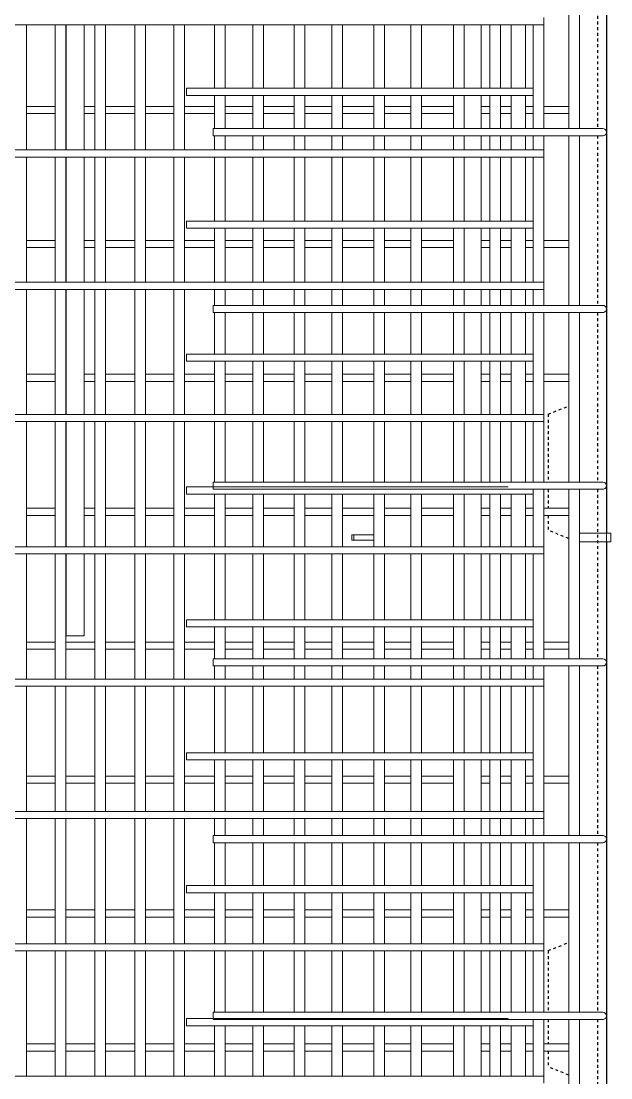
# Model space of a CAD drawing. Header units: millimetres. Extents: x -22025 to -1429, y -2879 to 29261.
# Drawn here: x -19590 to -18930, y 1601 to 2783 of the extents above; entities that cross this region are included whole.
import ezdxf

# ---------------------------------------------------------------- set-up
doc = ezdxf.new("R2010")
doc.units = ezdxf.units.MM
doc.linetypes.add('Dash', pattern=[6.36, 3.18, -3.18])
for name, color, linetype, lineweight in [('A-GENM', 13, 'Continuous', 18), ('A-WALL', 113, 'Continuous', 25), ('A-WALL-HDLN', 110, 'Dash', 25), ('S-RBAR', 171, 'Continuous', 18)]:
    doc.layers.add(name, color=color, linetype=linetype, lineweight=lineweight)

# ---------------------------------------------------------------- blocks, each defined once
blk = doc.blocks.new('RR spread anchor face based - RR-SA-1_4-160-2134593-Elevation Front Copy 1')
at = {"layer": 'A-GENM'}
for p, q in [((-19219.6, -447), (-19217.1, -447)), ((-19219.6, -453), (-19219.6, -447)), ((-19217.1, -447), (-19194.9, -447)), ((-19217.1, -453), (-19217.1, -447)), ((-19217.1, -453), (-19219.6, -453)), ((-19194.9, -453), (-19217.1, -453))]:
    blk.add_line(p, q, dxfattribs=at)
blk = doc.blocks.new('RR spread anchor face based - RR-SA-2_5-200-1726821-Elevation Front Copy 1')
at = {"layer": 'A-GENM'}
for p, q in [((-18964.6, 6760), (-18934.6, 6760)), ((-18934.6, 6750), (-18964.6, 6750)), ((-18934.6, 6760), (-18929.6, 6760)), ((-18934.6, 6750), (-18934.6, 6760)), ((-18929.6, 6750), (-18934.6, 6750)), ((-18929.6, 6750), (-18929.6, 6760))]:
    blk.add_line(p, q, dxfattribs=at)

msp = doc.modelspace()

# ---------------------------------------------------------------- linework, layer by layer
at = {"layer": 'A-WALL'}
for p, q in [((-18934.5695, 4095), (-18934.5695, 2210)), ((-18934.5695, 2200), (-18934.5695, -445))]:
    msp.add_line(p, q, dxfattribs=at)
at = {"layer": 'A-WALL-HDLN'}
for p, q in [((-18944.57208, 2852), (-18944.57208, 2662.33333)), ((-18944.57208, 2654.33333), (-18944.57208, 2464.66667)), ((-18944.57208, 2456.66667), (-18944.57208, 2267)), ((-18999.5695, 2342.99023), (-18976.5695, 2352.19023)), ((-18999.5695, 2342.99023), (-18999.5695, 2267)), ((-18999.5695, 2259), (-18999.5695, 2237.80277)), ((-18944.57208, 2259), (-18944.57208, 2069.33333)), ((-18999.5695, 2229.80277), (-18999.5695, 2212.99023)), ((-18976.5695, 2203.79023), (-18999.5695, 2212.99023)), ((-18944.57208, 2061.33333), (-18944.57208, 1871.66667)), ((-18944.57208, 1863.66667), (-18944.57208, 1674)), ((-18999.5695, 1742.99023), (-18976.5695, 1752.19023)), ((-18999.5695, 1742.99023), (-18999.5695, 1674)), ((-18999.5695, 1666), (-18999.5695, 1638.66897)), ((-18944.57208, 1666), (-18944.57208, 1476.33333)), ((-18999.5695, 1630.66897), (-18999.5695, 1612.99023)), ((-18976.5695, 1603.79023), (-18999.5695, 1612.99023))]:
    msp.add_line(p, q, dxfattribs=at)
at = {"layer": 'S-RBAR'}
for p, q in [((-18976.5695, 2662.33333), (-18976.5695, 2852)), ((-18964.5695, 2662.33333), (-18964.5695, 2852)), ((-19004.5695, 2778.54098), (-20178.38411, 2778.54098)), ((-19583.5695, 2638.55738), (-19583.5695, 2778.54098)), ((-19551.49257, 2638.55738), (-19551.49257, 2778.54098)), ((-19539.49257, 2638.55738), (-19539.49257, 2778.54098)), ((-19539.18405, 2778.54098), (-19539.18405, 2638.55738)), ((-19519.18405, 2778.54098), (-19519.18405, 2638.55738)), ((-19507.14093, 2638.55738), (-19507.14093, 2778.54098)), ((-19495.14093, 2638.55738), (-19495.14093, 2778.54098)), ((-19462.33873, 2638.55738), (-19462.33873, 2778.54098)), ((-19450.33873, 2638.55738), (-19450.33873, 2778.54098)), ((-19418.71235, 2638.55738), (-19418.71235, 2778.54098)), ((-19406.71235, 2638.55738), (-19406.71235, 2778.54098)), ((-19373.18488, 2707.53967), (-19373.18488, 2778.54098)), ((-19361.18488, 2707.53967), (-19361.18488, 2778.54098)), ((-19330.28378, 2707.53967), (-19330.28378, 2778.54098)), ((-19318.28378, 2707.53967), (-19318.28378, 2778.54098)), ((-19284.03104, 2707.53967), (-19284.03104, 2778.54098)), ((-19272.03104, 2707.53967), (-19272.03104, 2778.54098)), ((-19241.85521, 2707.53967), (-19241.85521, 2778.54098)), ((-19229.85521, 2707.53967), (-19229.85521, 2778.54098)), ((-19194.87719, 2707.53967), (-19194.87719, 2778.54098)), ((-19182.87719, 2707.53967), (-19182.87719, 2778.54098)), ((-19153.42664, 2707.53967), (-19153.42664, 2778.54098)), ((-19141.42664, 2707.53967), (-19141.42664, 2778.54098)), ((-19105.72334, 2707.53967), (-19105.72334, 2778.54098)), ((-19093.72334, 2707.53967), (-19093.72334, 2778.54098)), ((-19074.5695, 2707.53967), (-19074.5695, 2778.54098)), ((-19064.99807, 2707.53967), (-19064.99807, 2778.54098)), ((-19052.99807, 2707.53967), (-19052.99807, 2778.54098)), ((-19041.1607, 2707.53967), (-19041.1607, 2778.54098)), ((-19025.1607, 2707.53967), (-19025.1607, 2778.54098)), ((-19016.5695, 2662.33333), (-19016.5695, 2778.54098)), ((-19004.5695, 2786.54098), (-19004.5695, 2778.54098)), ((-19004.5695, 2662.33333), (-19004.5695, 2778.54098)), ((-19404.5695, 2707.53967), (-19044.5695, 2707.53967)), ((-19404.5695, 2699.53967), (-19404.5695, 2707.53967)), ((-19016.39903, 2707.53967), (-19044.5695, 2707.53967)), ((-19404.5695, 2699.53967), (-19044.5695, 2699.53967)), ((-19373.18488, 2662.33333), (-19373.18488, 2699.53967)), ((-19361.18488, 2662.33333), (-19361.18488, 2699.53967)), ((-19330.28378, 2662.33333), (-19330.28378, 2699.53967)), ((-19318.28378, 2662.33333), (-19318.28378, 2699.53967)), ((-19284.03104, 2662.33333), (-19284.03104, 2699.53967)), ((-19272.03104, 2662.33333), (-19272.03104, 2699.53967)), ((-19241.85521, 2662.33333), (-19241.85521, 2699.53967)), ((-19229.85521, 2662.33333), (-19229.85521, 2699.53967)), ((-19194.87719, 2662.33333), (-19194.87719, 2699.53967)), ((-19182.87719, 2662.33333), (-19182.87719, 2699.53967)), ((-19153.42664, 2662.33333), (-19153.42664, 2699.53967)), ((-19141.42664, 2662.33333), (-19141.42664, 2699.53967)), ((-19105.72334, 2662.33333), (-19105.72334, 2699.53967)), ((-19093.72334, 2662.33333), (-19093.72334, 2699.53967)), ((-19074.5695, 2662.33333), (-19074.5695, 2699.53967)), ((-19064.99807, 2662.33333), (-19064.99807, 2699.53967)), ((-19052.99807, 2662.33333), (-19052.99807, 2699.53967)), ((-19016.39903, 2699.53967), (-19044.5695, 2699.53967)), ((-19041.1607, 2662.33333), (-19041.1607, 2699.53967)), ((-19025.1607, 2662.33333), (-19025.1607, 2699.53967)), ((-19551.49257, 2687.15311), (-19583.5695, 2687.15311)), ((-19507.14093, 2687.15311), (-19519.18405, 2687.15311)), ((-19462.33873, 2687.15311), (-19495.14093, 2687.15311)), ((-19418.71235, 2687.15311), (-19450.33873, 2687.15311)), ((-19373.18488, 2687.15311), (-19406.71235, 2687.15311)), ((-19330.28378, 2687.15311), (-19361.18488, 2687.15311)), ((-19284.03104, 2687.15311), (-19318.28378, 2687.15311)), ((-19241.85521, 2687.15311), (-19272.03104, 2687.15311)), ((-19194.87719, 2687.15311), (-19229.85521, 2687.15311)), ((-19153.42664, 2687.15311), (-19182.87719, 2687.15311)), ((-19105.72334, 2687.15311), (-19141.42664, 2687.15311)), ((-19064.99807, 2687.15311), (-19074.5695, 2687.15311)), ((-19041.1607, 2687.15311), (-19052.99807, 2687.15311)), ((-19016.5695, 2687.15311), (-19025.1607, 2687.15311)), ((-18976.5695, 2687.15311), (-19004.5695, 2687.15311)), ((-19551.49257, 2679.15311), (-19583.5695, 2679.15311)), ((-19507.14093, 2679.15311), (-19519.18405, 2679.15311)), ((-19462.33873, 2679.15311), (-19495.14093, 2679.15311)), ((-19418.71235, 2679.15311), (-19450.33873, 2679.15311)), ((-19373.18488, 2679.15311), (-19406.71235, 2679.15311)), ((-19330.28378, 2679.15311), (-19361.18488, 2679.15311)), ((-19284.03104, 2679.15311), (-19318.28378, 2679.15311)), ((-19241.85521, 2679.15311), (-19272.03104, 2679.15311)), ((-19194.87719, 2679.15311), (-19229.85521, 2679.15311)), ((-19153.42664, 2679.15311), (-19182.87719, 2679.15311)), ((-19105.72334, 2679.15311), (-19141.42664, 2679.15311)), ((-19064.99807, 2679.15311), (-19074.5695, 2679.15311)), ((-19041.1607, 2679.15311), (-19052.99807, 2679.15311)), ((-19016.5695, 2679.15311), (-19025.1607, 2679.15311)), ((-18976.5695, 2679.15311), (-19004.5695, 2679.15311)), ((-19374.5695, 2662.33333), (-18958.5695, 2662.33333)), ((-19374.5695, 2654.33333), (-19374.5695, 2662.33333)), ((-18938.5695, 2662.33333), (-18958.5695, 2662.33333)), ((-19374.5695, 2654.33333), (-18958.5695, 2654.33333)), ((-19373.18488, 2638.55738), (-19373.18488, 2654.33333)), ((-19361.18488, 2638.55738), (-19361.18488, 2654.33333)), ((-19330.28378, 2638.55738), (-19330.28378, 2654.33333)), ((-19318.28378, 2638.55738), (-19318.28378, 2654.33333)), ((-19284.03104, 2638.55738), (-19284.03104, 2654.33333)), ((-19272.03104, 2638.55738), (-19272.03104, 2654.33333)), ((-19241.85521, 2638.55738), (-19241.85521, 2654.33333)), ((-19229.85521, 2638.55738), (-19229.85521, 2654.33333)), ((-19194.87719, 2638.55738), (-19194.87719, 2654.33333)), ((-19182.87719, 2638.55738), (-19182.87719, 2654.33333)), ((-19153.42664, 2638.55738), (-19153.42664, 2654.33333)), ((-19141.42664, 2638.55738), (-19141.42664, 2654.33333)), ((-19105.72334, 2638.55738), (-19105.72334, 2654.33333)), ((-19093.72334, 2638.55738), (-19093.72334, 2654.33333)), ((-19074.5695, 2638.55738), (-19074.5695, 2654.33333)), ((-19064.99807, 2638.55738), (-19064.99807, 2654.33333)), ((-19052.99807, 2638.55738), (-19052.99807, 2654.33333)), ((-19041.1607, 2638.55738), (-19041.1607, 2654.33333)), ((-19025.1607, 2638.55738), (-19025.1607, 2654.33333)), ((-19016.5695, 2638.55738), (-19016.5695, 2654.33333)), ((-19004.5695, 2638.55738), (-19004.5695, 2654.33333)), ((-18976.5695, 2464.66667), (-18976.5695, 2654.33333)), ((-18964.5695, 2464.66667), (-18964.5695, 2654.33333)), ((-18938.5695, 2654.33333), (-18958.5695, 2654.33333)), ((-19004.5695, 2638.55738), (-20178.38411, 2638.55738)), ((-19004.5695, 2638.55738), (-19004.5695, 2630.55738)), ((-19004.5695, 2630.55738), (-20178.38411, 2630.55738)), ((-19583.5695, 2490.57377), (-19583.5695, 2630.55738)), ((-19551.49257, 2490.57377), (-19551.49257, 2630.55738)), ((-19539.49257, 2490.57377), (-19539.49257, 2630.55738)), ((-19539.18405, 2630.55738), (-19539.18405, 2490.57377)), ((-19519.18405, 2630.55738), (-19519.18405, 2490.57377)), ((-19507.14093, 2490.57377), (-19507.14093, 2630.55738)), ((-19495.14093, 2490.57377), (-19495.14093, 2630.55738)), ((-19462.33873, 2490.57377), (-19462.33873, 2630.55738)), ((-19450.33873, 2490.57377), (-19450.33873, 2630.55738)), ((-19418.71235, 2490.57377), (-19418.71235, 2630.55738)), ((-19406.71235, 2490.57377), (-19406.71235, 2630.55738)), ((-19373.18488, 2558.89854), (-19373.18488, 2630.55738)), ((-19361.18488, 2558.89854), (-19361.18488, 2630.55738)), ((-19330.28378, 2558.89854), (-19330.28378, 2630.55738)), ((-19318.28378, 2558.89854), (-19318.28378, 2630.55738)), ((-19284.03104, 2558.89854), (-19284.03104, 2630.55738)), ((-19272.03104, 2558.89854), (-19272.03104, 2630.55738)), ((-19241.85521, 2558.89854), (-19241.85521, 2630.55738)), ((-19229.85521, 2558.89854), (-19229.85521, 2630.55738)), ((-19194.87719, 2558.89854), (-19194.87719, 2630.55738)), ((-19182.87719, 2558.89854), (-19182.87719, 2630.55738)), ((-19153.42664, 2558.89854), (-19153.42664, 2630.55738)), ((-19141.42664, 2558.89854), (-19141.42664, 2630.55738)), ((-19105.72334, 2558.89854), (-19105.72334, 2630.55738)), ((-19093.72334, 2558.89854), (-19093.72334, 2630.55738)), ((-19074.5695, 2558.89854), (-19074.5695, 2630.55738)), ((-19064.99807, 2558.89854), (-19064.99807, 2630.55738)), ((-19052.99807, 2558.89854), (-19052.99807, 2630.55738)), ((-19041.1607, 2558.89854), (-19041.1607, 2630.55738)), ((-19025.1607, 2558.89854), (-19025.1607, 2630.55738)), ((-19016.5695, 2490.57377), (-19016.5695, 2630.55738)), ((-19004.5695, 2490.57377), (-19004.5695, 2630.55738)), ((-19404.5695, 2558.89854), (-19044.5695, 2558.89854)), ((-19404.5695, 2550.89854), (-19404.5695, 2558.89854)), ((-19016.39903, 2558.89854), (-19044.5695, 2558.89854)), ((-19404.5695, 2550.89854), (-19044.5695, 2550.89854)), ((-19373.18488, 2490.57377), (-19373.18488, 2550.89854)), ((-19361.18488, 2490.57377), (-19361.18488, 2550.89854)), ((-19330.28378, 2490.57377), (-19330.28378, 2550.89854)), ((-19318.28378, 2490.57377), (-19318.28378, 2550.89854)), ((-19284.03104, 2490.57377), (-19284.03104, 2550.89854)), ((-19272.03104, 2490.57377), (-19272.03104, 2550.89854)), ((-19241.85521, 2490.57377), (-19241.85521, 2550.89854)), ((-19229.85521, 2490.57377), (-19229.85521, 2550.89854)), ((-19194.87719, 2490.57377), (-19194.87719, 2550.89854)), ((-19182.87719, 2490.57377), (-19182.87719, 2550.89854)), ((-19153.42664, 2490.57377), (-19153.42664, 2550.89854)), ((-19141.42664, 2490.57377), (-19141.42664, 2550.89854)), ((-19105.72334, 2490.57377), (-19105.72334, 2550.89854)), ((-19093.72334, 2490.57377), (-19093.72334, 2550.89854)), ((-19074.5695, 2490.57377), (-19074.5695, 2550.89854)), ((-19064.99807, 2490.57377), (-19064.99807, 2550.89854)), ((-19052.99807, 2490.57377), (-19052.99807, 2550.89854)), ((-19016.39903, 2550.89854), (-19044.5695, 2550.89854)), ((-19041.1607, 2490.57377), (-19041.1607, 2550.89854)), ((-19025.1607, 2490.57377), (-19025.1607, 2550.89854)), ((-19551.49257, 2537.36966), (-19583.5695, 2537.36966)), ((-19551.49257, 2529.36966), (-19583.5695, 2529.36966)), ((-19507.14093, 2537.36966), (-19519.18405, 2537.36966)), ((-19507.14093, 2529.36966), (-19519.18405, 2529.36966)), ((-19462.33873, 2537.36966), (-19495.14093, 2537.36966)), ((-19462.33873, 2529.36966), (-19495.14093, 2529.36966)), ((-19418.71235, 2537.36966), (-19450.33873, 2537.36966)), ((-19418.71235, 2529.36966), (-19450.33873, 2529.36966)), ((-19373.18488, 2537.36966), (-19406.71235, 2537.36966)), ((-19373.18488, 2529.36966), (-19406.71235, 2529.36966)), ((-19330.28378, 2537.36966), (-19361.18488, 2537.36966)), ((-19330.28378, 2529.36966), (-19361.18488, 2529.36966)), ((-19284.03104, 2537.36966), (-19318.28378, 2537.36966)), ((-19284.03104, 2529.36966), (-19318.28378, 2529.36966)), ((-19241.85521, 2537.36966), (-19272.03104, 2537.36966)), ((-19241.85521, 2529.36966), (-19272.03104, 2529.36966)), ((-19194.87719, 2537.36966), (-19229.85521, 2537.36966)), ((-19194.87719, 2529.36966), (-19229.85521, 2529.36966)), ((-19153.42664, 2537.36966), (-19182.87719, 2537.36966)), ((-19153.42664, 2529.36966), (-19182.87719, 2529.36966)), ((-19105.72334, 2537.36966), (-19141.42664, 2537.36966)), ((-19105.72334, 2529.36966), (-19141.42664, 2529.36966)), ((-19064.99807, 2537.36966), (-19074.5695, 2537.36966)), ((-19064.99807, 2529.36966), (-19074.5695, 2529.36966)), ((-19041.1607, 2537.36966), (-19052.99807, 2537.36966)), ((-19041.1607, 2529.36966), (-19052.99807, 2529.36966)), ((-19016.5695, 2537.36966), (-19025.1607, 2537.36966)), ((-19016.5695, 2529.36966), (-19025.1607, 2529.36966)), ((-18976.5695, 2537.36966), (-19004.5695, 2537.36966)), ((-18976.5695, 2529.36966), (-19004.5695, 2529.36966)), ((-19004.5695, 2490.57377), (-20178.38411, 2490.57377)), ((-19004.5695, 2482.57377), (-20178.38411, 2482.57377)), ((-19583.5695, 2342.59016), (-19583.5695, 2482.57377)), ((-19551.49257, 2342.59016), (-19551.49257, 2482.57377)), ((-19539.49257, 2342.59016), (-19539.49257, 2482.57377)), ((-19539.18405, 2482.57377), (-19539.18405, 2342.59016)), ((-19519.18405, 2482.57377), (-19519.18405, 2342.59016)), ((-19507.14093, 2342.59016), (-19507.14093, 2482.57377)), ((-19495.14093, 2342.59016), (-19495.14093, 2482.57377)), ((-19462.33873, 2342.59016), (-19462.33873, 2482.57377)), ((-19450.33873, 2342.59016), (-19450.33873, 2482.57377)), ((-19418.71235, 2342.59016), (-19418.71235, 2482.57377)), ((-19406.71235, 2342.59016), (-19406.71235, 2482.57377)), ((-19373.18488, 2464.66667), (-19373.18488, 2482.57377)), ((-19361.18488, 2464.66667), (-19361.18488, 2482.57377)), ((-19330.28378, 2464.66667), (-19330.28378, 2482.57377)), ((-19318.28378, 2464.66667), (-19318.28378, 2482.57377)), ((-19284.03104, 2464.66667), (-19284.03104, 2482.57377)), ((-19272.03104, 2464.66667), (-19272.03104, 2482.57377)), ((-19241.85521, 2464.66667), (-19241.85521, 2482.57377)), ((-19229.85521, 2464.66667), (-19229.85521, 2482.57377)), ((-19194.87719, 2464.66667), (-19194.87719, 2482.57377)), ((-19182.87719, 2464.66667), (-19182.87719, 2482.57377)), ((-19153.42664, 2464.66667), (-19153.42664, 2482.57377)), ((-19141.42664, 2464.66667), (-19141.42664, 2482.57377)), ((-19105.72334, 2464.66667), (-19105.72334, 2482.57377)), ((-19093.72334, 2464.66667), (-19093.72334, 2482.57377)), ((-19074.5695, 2464.66667), (-19074.5695, 2482.57377)), ((-19064.99807, 2464.66667), (-19064.99807, 2482.57377)), ((-19052.99807, 2464.66667), (-19052.99807, 2482.57377)), ((-19041.1607, 2464.66667), (-19041.1607, 2482.57377)), ((-19025.1607, 2464.66667), (-19025.1607, 2482.57377)), ((-19016.5695, 2464.66667), (-19016.5695, 2482.57377)), ((-19004.5695, 2490.57377), (-19004.5695, 2482.57377)), ((-19004.5695, 2464.66667), (-19004.5695, 2482.57377)), ((-19374.5695, 2464.66667), (-18958.5695, 2464.66667)), ((-19374.5695, 2456.66667), (-19374.5695, 2464.66667)), ((-18938.5695, 2464.66667), (-18958.5695, 2464.66667)), ((-19374.5695, 2456.66667), (-18958.5695, 2456.66667)), ((-19373.18488, 2410.25741), (-19373.18488, 2456.66667)), ((-19361.18488, 2410.25741), (-19361.18488, 2456.66667)), ((-19330.28378, 2410.25741), (-19330.28378, 2456.66667)), ((-19318.28378, 2410.25741), (-19318.28378, 2456.66667)), ((-19284.03104, 2410.25741), (-19284.03104, 2456.66667)), ((-19272.03104, 2410.25741), (-19272.03104, 2456.66667)), ((-19241.85521, 2410.25741), (-19241.85521, 2456.66667)), ((-19229.85521, 2410.25741), (-19229.85521, 2456.66667)), ((-19194.87719, 2410.25741), (-19194.87719, 2456.66667)), ((-19182.87719, 2410.25741), (-19182.87719, 2456.66667)), ((-19153.42664, 2410.25741), (-19153.42664, 2456.66667)), ((-19141.42664, 2410.25741), (-19141.42664, 2456.66667)), ((-19105.72334, 2410.25741), (-19105.72334, 2456.66667)), ((-19093.72334, 2410.25741), (-19093.72334, 2456.66667)), ((-19074.5695, 2410.25741), (-19074.5695, 2456.66667)), ((-19064.99807, 2410.25741), (-19064.99807, 2456.66667)), ((-19052.99807, 2410.25741), (-19052.99807, 2456.66667)), ((-19041.1607, 2410.25741), (-19041.1607, 2456.66667)), ((-19025.1607, 2410.25741), (-19025.1607, 2456.66667)), ((-19016.5695, 2342.59016), (-19016.5695, 2456.66667)), ((-19004.5695, 2342.59016), (-19004.5695, 2456.66667)), ((-18976.5695, 2267), (-18976.5695, 2456.66667)), ((-18964.5695, 2267), (-18964.5695, 2456.66667)), ((-18938.5695, 2456.66667), (-18958.5695, 2456.66667)), ((-19404.5695, 2410.25741), (-19044.5695, 2410.25741)), ((-19404.5695, 2402.25741), (-19404.5695, 2410.25741)), ((-19404.5695, 2402.25741), (-19044.5695, 2402.25741)), ((-19373.18488, 2342.59016), (-19373.18488, 2402.25741)), ((-19361.18488, 2342.59016), (-19361.18488, 2402.25741)), ((-19330.28378, 2342.59016), (-19330.28378, 2402.25741)), ((-19318.28378, 2342.59016), (-19318.28378, 2402.25741)), ((-19284.03104, 2342.59016), (-19284.03104, 2402.25741)), ((-19272.03104, 2342.59016), (-19272.03104, 2402.25741)), ((-19241.85521, 2342.59016), (-19241.85521, 2402.25741)), ((-19229.85521, 2342.59016), (-19229.85521, 2402.25741)), ((-19194.87719, 2342.59016), (-19194.87719, 2402.25741)), ((-19182.87719, 2342.59016), (-19182.87719, 2402.25741)), ((-19153.42664, 2342.59016), (-19153.42664, 2402.25741)), ((-19141.42664, 2342.59016), (-19141.42664, 2402.25741)), ((-19105.72334, 2342.59016), (-19105.72334, 2402.25741)), ((-19093.72334, 2342.59016), (-19093.72334, 2402.25741)), ((-19074.5695, 2342.59016), (-19074.5695, 2402.25741)), ((-19064.99807, 2342.59016), (-19064.99807, 2402.25741)), ((-19052.99807, 2342.59016), (-19052.99807, 2402.25741)), ((-19016.39903, 2410.25741), (-19044.5695, 2410.25741)), ((-19016.39903, 2402.25741), (-19044.5695, 2402.25741)), ((-19041.1607, 2342.59016), (-19041.1607, 2402.25741)), ((-19025.1607, 2342.59016), (-19025.1607, 2402.25741)), ((-19551.49257, 2387.58621), (-19583.5695, 2387.58621)), ((-19507.14093, 2387.58621), (-19519.18405, 2387.58621)), ((-19462.33873, 2387.58621), (-19495.14093, 2387.58621)), ((-19418.71235, 2387.58621), (-19450.33873, 2387.58621)), ((-19373.18488, 2387.58621), (-19406.71235, 2387.58621)), ((-19330.28378, 2387.58621), (-19361.18488, 2387.58621)), ((-19284.03104, 2387.58621), (-19318.28378, 2387.58621)), ((-19241.85521, 2387.58621), (-19272.03104, 2387.58621)), ((-19194.87719, 2387.58621), (-19229.85521, 2387.58621)), ((-19153.42664, 2387.58621), (-19182.87719, 2387.58621)), ((-19105.72334, 2387.58621), (-19141.42664, 2387.58621)), ((-19064.99807, 2387.58621), (-19074.5695, 2387.58621)), ((-19041.1607, 2387.58621), (-19052.99807, 2387.58621)), ((-19016.5695, 2387.58621), (-19025.1607, 2387.58621)), ((-18976.5695, 2387.58621), (-19004.5695, 2387.58621)), ((-19551.49257, 2379.58621), (-19583.5695, 2379.58621)), ((-19507.14093, 2379.58621), (-19519.18405, 2379.58621)), ((-19462.33873, 2379.58621), (-19495.14093, 2379.58621)), ((-19418.71235, 2379.58621), (-19450.33873, 2379.58621)), ((-19373.18488, 2379.58621), (-19406.71235, 2379.58621)), ((-19330.28378, 2379.58621), (-19361.18488, 2379.58621)), ((-19284.03104, 2379.58621), (-19318.28378, 2379.58621)), ((-19241.85521, 2379.58621), (-19272.03104, 2379.58621)), ((-19194.87719, 2379.58621), (-19229.85521, 2379.58621)), ((-19153.42664, 2379.58621), (-19182.87719, 2379.58621)), ((-19105.72334, 2379.58621), (-19141.42664, 2379.58621)), ((-19064.99807, 2379.58621), (-19074.5695, 2379.58621)), ((-19041.1607, 2379.58621), (-19052.99807, 2379.58621)), ((-19016.5695, 2379.58621), (-19025.1607, 2379.58621)), ((-18976.5695, 2379.58621), (-19004.5695, 2379.58621)), ((-19004.5695, 2342.59016), (-20178.38411, 2342.59016)), ((-19004.5695, 2342.59016), (-19004.5695, 2334.59016)), ((-19004.5695, 2334.59016), (-20178.38411, 2334.59016)), ((-19583.5695, 2194.60656), (-19583.5695, 2334.59016)), ((-19551.49257, 2194.60656), (-19551.49257, 2334.59016)), ((-19539.49257, 2194.60656), (-19539.49257, 2334.59016)), ((-19539.18405, 2334.59016), (-19539.18405, 2194.60656)), ((-19519.18405, 2334.59016), (-19519.18405, 2194.60656)), ((-19507.14093, 2194.60656), (-19507.14093, 2334.59016)), ((-19495.14093, 2194.60656), (-19495.14093, 2334.59016)), ((-19462.33873, 2194.60656), (-19462.33873, 2334.59016)), ((-19450.33873, 2194.60656), (-19450.33873, 2334.59016)), ((-19418.71235, 2194.60656), (-19418.71235, 2334.59016)), ((-19406.71235, 2194.60656), (-19406.71235, 2334.59016)), ((-19373.18488, 2267), (-19373.18488, 2334.59016)), ((-19361.18488, 2267), (-19361.18488, 2334.59016)), ((-19330.28378, 2267), (-19330.28378, 2334.59016)), ((-19318.28378, 2267), (-19318.28378, 2334.59016)), ((-19284.03104, 2267), (-19284.03104, 2334.59016)), ((-19272.03104, 2267), (-19272.03104, 2334.59016)), ((-19241.85521, 2267), (-19241.85521, 2334.59016)), ((-19229.85521, 2267), (-19229.85521, 2334.59016)), ((-19194.87719, 2267), (-19194.87719, 2334.59016)), ((-19182.87719, 2267), (-19182.87719, 2334.59016)), ((-19153.42664, 2267), (-19153.42664, 2334.59016)), ((-19141.42664, 2267), (-19141.42664, 2334.59016)), ((-19105.72334, 2267), (-19105.72334, 2334.59016)), ((-19093.72334, 2267), (-19093.72334, 2334.59016)), ((-19074.5695, 2267), (-19074.5695, 2334.59016)), ((-19064.99807, 2267), (-19064.99807, 2334.59016)), ((-19052.99807, 2267), (-19052.99807, 2334.59016)), ((-19041.1607, 2267), (-19041.1607, 2334.59016)), ((-19025.1607, 2267), (-19025.1607, 2334.59016)), ((-19016.5695, 2267), (-19016.5695, 2334.59016)), ((-19004.5695, 2267), (-19004.5695, 2334.59016)), ((-19404.5695, 2261.61629), (-19044.5695, 2261.61629)), ((-19404.5695, 2253.61629), (-19404.5695, 2261.61629)), ((-19374.5695, 2267), (-18958.5695, 2267)), ((-19374.5695, 2259), (-19374.5695, 2267)), ((-19374.5695, 2259), (-18958.5695, 2259)), ((-19016.5695, 2194.60656), (-19016.5695, 2259)), ((-19004.5695, 2194.60656), (-19004.5695, 2259)), ((-18976.5695, 2069.33333), (-18976.5695, 2259)), ((-18964.5695, 2069.33333), (-18964.5695, 2259)), ((-18938.5695, 2267), (-18958.5695, 2267)), ((-18938.5695, 2259), (-18958.5695, 2259)), ((-19404.5695, 2253.61629), (-19044.5695, 2253.61629)), ((-19373.18488, 2194.60656), (-19373.18488, 2253.61629)), ((-19361.18488, 2194.60656), (-19361.18488, 2253.61629)), ((-19330.28378, 2194.60656), (-19330.28378, 2253.61629)), ((-19318.28378, 2194.60656), (-19318.28378, 2253.61629)), ((-19284.03104, 2194.60656), (-19284.03104, 2253.61629)), ((-19272.03104, 2194.60656), (-19272.03104, 2253.61629)), ((-19241.85521, 2194.60656), (-19241.85521, 2253.61629)), ((-19229.85521, 2194.60656), (-19229.85521, 2253.61629)), ((-19194.87719, 2194.60656), (-19194.87719, 2253.61629)), ((-19182.87719, 2194.60656), (-19182.87719, 2253.61629)), ((-19153.42664, 2194.60656), (-19153.42664, 2253.61629)), ((-19141.42664, 2194.60656), (-19141.42664, 2253.61629)), ((-19105.72334, 2194.60656), (-19105.72334, 2253.61629)), ((-19093.72334, 2194.60656), (-19093.72334, 2253.61629)), ((-19074.5695, 2194.60656), (-19074.5695, 2253.61629)), ((-19064.99807, 2194.60656), (-19064.99807, 2253.61629)), ((-19052.99807, 2194.60656), (-19052.99807, 2253.61629)), ((-19016.39903, 2253.61629), (-19044.5695, 2253.61629)), ((-19041.1607, 2194.60656), (-19041.1607, 2253.61629)), ((-19025.1607, 2194.60656), (-19025.1607, 2253.61629)), ((-19551.49257, 2237.80277), (-19583.5695, 2237.80277)), ((-19507.14093, 2237.80277), (-19519.18405, 2237.80277)), ((-19462.33873, 2237.80277), (-19495.14093, 2237.80277)), ((-19418.71235, 2237.80277), (-19450.33873, 2237.80277)), ((-19373.18488, 2237.80277), (-19406.71235, 2237.80277)), ((-19330.28378, 2237.80277), (-19361.18488, 2237.80277)), ((-19284.03104, 2237.80277), (-19318.28378, 2237.80277)), ((-19241.85521, 2237.80277), (-19272.03104, 2237.80277)), ((-19194.87719, 2237.80277), (-19229.85521, 2237.80277)), ((-19153.42664, 2237.80277), (-19182.87719, 2237.80277)), ((-19105.72334, 2237.80277), (-19141.42664, 2237.80277)), ((-19064.99807, 2237.80277), (-19074.5695, 2237.80277)), ((-19041.1607, 2237.80277), (-19052.99807, 2237.80277)), ((-19016.5695, 2237.80277), (-19025.1607, 2237.80277)), ((-18976.5695, 2237.80277), (-19004.5695, 2237.80277)), ((-19551.49257, 2229.80277), (-19583.5695, 2229.80277)), ((-19507.14093, 2229.80277), (-19519.18405, 2229.80277)), ((-19462.33873, 2229.80277), (-19495.14093, 2229.80277)), ((-19418.71235, 2229.80277), (-19450.33873, 2229.80277)), ((-19373.18488, 2229.80277), (-19406.71235, 2229.80277)), ((-19330.28378, 2229.80277), (-19361.18488, 2229.80277)), ((-19284.03104, 2229.80277), (-19318.28378, 2229.80277)), ((-19241.85521, 2229.80277), (-19272.03104, 2229.80277)), ((-19194.87719, 2229.80277), (-19229.85521, 2229.80277)), ((-19153.42664, 2229.80277), (-19182.87719, 2229.80277)), ((-19105.72334, 2229.80277), (-19141.42664, 2229.80277)), ((-19064.99807, 2229.80277), (-19074.5695, 2229.80277)), ((-19041.1607, 2229.80277), (-19052.99807, 2229.80277)), ((-19016.5695, 2229.80277), (-19025.1607, 2229.80277)), ((-18976.5695, 2229.80277), (-19004.5695, 2229.80277)), ((-19004.5695, 2194.60656), (-20178.38411, 2194.60656)), ((-19004.5695, 2186.60656), (-20178.38411, 2186.60656)), ((-19583.5695, 2046.62295), (-19583.5695, 2186.60656)), ((-19551.49257, 2046.62295), (-19551.49257, 2186.60656)), ((-19539.49257, 2046.62295), (-19539.49257, 2186.60656)), ((-19539.18405, 2186.60656), (-19539.18405, 2095)), ((-19519.18405, 2186.60656), (-19519.18405, 2095)), ((-19507.14093, 2046.62295), (-19507.14093, 2186.60656)), ((-19495.14093, 2046.62295), (-19495.14093, 2186.60656)), ((-19462.33873, 2046.62295), (-19462.33873, 2186.60656)), ((-19450.33873, 2046.62295), (-19450.33873, 2186.60656)), ((-19418.71235, 2046.62295), (-19418.71235, 2186.60656)), ((-19406.71235, 2046.62295), (-19406.71235, 2186.60656)), ((-19373.18488, 2112.97516), (-19373.18488, 2186.60656)), ((-19361.18488, 2112.97516), (-19361.18488, 2186.60656)), ((-19330.28378, 2112.97516), (-19330.28378, 2186.60656)), ((-19318.28378, 2112.97516), (-19318.28378, 2186.60656)), ((-19284.03104, 2112.97516), (-19284.03104, 2186.60656)), ((-19272.03104, 2112.97516), (-19272.03104, 2186.60656)), ((-19241.85521, 2112.97516), (-19241.85521, 2186.60656)), ((-19229.85521, 2112.97516), (-19229.85521, 2186.60656)), ((-19194.87719, 2112.97516), (-19194.87719, 2186.60656)), ((-19182.87719, 2112.97516), (-19182.87719, 2186.60656)), ((-19153.42664, 2112.97516), (-19153.42664, 2186.60656)), ((-19141.42664, 2112.97516), (-19141.42664, 2186.60656)), ((-19105.72334, 2112.97516), (-19105.72334, 2186.60656)), ((-19093.72334, 2112.97516), (-19093.72334, 2186.60656)), ((-19074.5695, 2112.97516), (-19074.5695, 2186.60656)), ((-19064.99807, 2112.97516), (-19064.99807, 2186.60656)), ((-19052.99807, 2112.97516), (-19052.99807, 2186.60656)), ((-19041.1607, 2112.97516), (-19041.1607, 2186.60656)), ((-19025.1607, 2112.97516), (-19025.1607, 2186.60656)), ((-19016.5695, 2069.33333), (-19016.5695, 2186.60656)), ((-19004.5695, 2194.60656), (-19004.5695, 2186.60656)), ((-19004.5695, 2069.33333), (-19004.5695, 2186.60656)), ((-19404.5695, 2112.97516), (-19044.5695, 2112.97516)), ((-19404.5695, 2104.97516), (-19404.5695, 2112.97516)), ((-19404.5695, 2104.97516), (-19044.5695, 2104.97516)), ((-19373.18488, 2069.33333), (-19373.18488, 2104.97516)), ((-19361.18488, 2069.33333), (-19361.18488, 2104.97516)), ((-19330.28378, 2069.33333), (-19330.28378, 2104.97516)), ((-19318.28378, 2069.33333), (-19318.28378, 2104.97516)), ((-19284.03104, 2069.33333), (-19284.03104, 2104.97516)), ((-19272.03104, 2069.33333), (-19272.03104, 2104.97516)), ((-19241.85521, 2069.33333), (-19241.85521, 2104.97516)), ((-19229.85521, 2069.33333), (-19229.85521, 2104.97516)), ((-19194.87719, 2069.33333), (-19194.87719, 2104.97516)), ((-19182.87719, 2069.33333), (-19182.87719, 2104.97516)), ((-19153.42664, 2069.33333), (-19153.42664, 2104.97516)), ((-19141.42664, 2069.33333), (-19141.42664, 2104.97516)), ((-19105.72334, 2069.33333), (-19105.72334, 2104.97516)), ((-19093.72334, 2069.33333), (-19093.72334, 2104.97516)), ((-19074.5695, 2069.33333), (-19074.5695, 2104.97516)), ((-19064.99807, 2069.33333), (-19064.99807, 2104.97516)), ((-19052.99807, 2069.33333), (-19052.99807, 2104.97516)), ((-19016.39903, 2112.97516), (-19044.5695, 2112.97516)), ((-19016.39903, 2104.97516), (-19044.5695, 2104.97516)), ((-19041.1607, 2069.33333), (-19041.1607, 2104.97516)), ((-19025.1607, 2069.33333), (-19025.1607, 2104.97516)), ((-19539.18405, 2095), (-19519.18405, 2095)), ((-19551.49257, 2088.01932), (-19583.5695, 2088.01932)), ((-19507.14093, 2088.01932), (-19539.49257, 2088.01932)), ((-19462.33873, 2088.01932), (-19495.14093, 2088.01932)), ((-19418.71235, 2088.01932), (-19450.33873, 2088.01932)), ((-19373.18488, 2088.01932), (-19406.71235, 2088.01932)), ((-19330.28378, 2088.01932), (-19361.18488, 2088.01932)), ((-19284.03104, 2088.01932), (-19318.28378, 2088.01932)), ((-19241.85521, 2088.01932), (-19272.03104, 2088.01932)), ((-19194.87719, 2088.01932), (-19229.85521, 2088.01932)), ((-19153.42664, 2088.01932), (-19182.87719, 2088.01932)), ((-19105.72334, 2088.01932), (-19141.42664, 2088.01932)), ((-19064.99807, 2088.01932), (-19074.5695, 2088.01932)), ((-19041.1607, 2088.01932), (-19052.99807, 2088.01932)), ((-19016.5695, 2088.01932), (-19025.1607, 2088.01932)), ((-18976.5695, 2088.01932), (-19004.5695, 2088.01932)), ((-19551.49257, 2080.01932), (-19583.5695, 2080.01932)), ((-19507.14093, 2080.01932), (-19539.49257, 2080.01932)), ((-19462.33873, 2080.01932), (-19495.14093, 2080.01932)), ((-19418.71235, 2080.01932), (-19450.33873, 2080.01932)), ((-19373.18488, 2080.01932), (-19406.71235, 2080.01932)), ((-19374.5695, 2069.33333), (-18958.5695, 2069.33333)), ((-19374.5695, 2061.33333), (-19374.5695, 2069.33333)), ((-19330.28378, 2080.01932), (-19361.18488, 2080.01932)), ((-19284.03104, 2080.01932), (-19318.28378, 2080.01932)), ((-19241.85521, 2080.01932), (-19272.03104, 2080.01932)), ((-19194.87719, 2080.01932), (-19229.85521, 2080.01932)), ((-19153.42664, 2080.01932), (-19182.87719, 2080.01932)), ((-19105.72334, 2080.01932), (-19141.42664, 2080.01932)), ((-19064.99807, 2080.01932), (-19074.5695, 2080.01932)), ((-19041.1607, 2080.01932), (-19052.99807, 2080.01932)), ((-19016.5695, 2080.01932), (-19025.1607, 2080.01932)), ((-18976.5695, 2080.01932), (-19004.5695, 2080.01932)), ((-18938.5695, 2069.33333), (-18958.5695, 2069.33333)), ((-19374.5695, 2061.33333), (-18958.5695, 2061.33333)), ((-19373.18488, 2046.62295), (-19373.18488, 2061.33333)), ((-19361.18488, 2046.62295), (-19361.18488, 2061.33333)), ((-19330.28378, 2046.62295), (-19330.28378, 2061.33333)), ((-19318.28378, 2046.62295), (-19318.28378, 2061.33333)), ((-19284.03104, 2046.62295), (-19284.03104, 2061.33333)), ((-19272.03104, 2046.62295), (-19272.03104, 2061.33333)), ((-19241.85521, 2046.62295), (-19241.85521, 2061.33333)), ((-19229.85521, 2046.62295), (-19229.85521, 2061.33333)), ((-19194.87719, 2046.62295), (-19194.87719, 2061.33333)), ((-19182.87719, 2046.62295), (-19182.87719, 2061.33333)), ((-19153.42664, 2046.62295), (-19153.42664, 2061.33333)), ((-19141.42664, 2046.62295), (-19141.42664, 2061.33333)), ((-19105.72334, 2046.62295), (-19105.72334, 2061.33333)), ((-19093.72334, 2046.62295), (-19093.72334, 2061.33333)), ((-19074.5695, 2046.62295), (-19074.5695, 2061.33333)), ((-19064.99807, 2046.62295), (-19064.99807, 2061.33333)), ((-19052.99807, 2046.62295), (-19052.99807, 2061.33333)), ((-19041.1607, 2046.62295), (-19041.1607, 2061.33333)), ((-19025.1607, 2046.62295), (-19025.1607, 2061.33333)), ((-19016.5695, 2046.62295), (-19016.5695, 2061.33333)), ((-19004.5695, 2046.62295), (-19004.5695, 2061.33333)), ((-18976.5695, 1871.66667), (-18976.5695, 2061.33333)), ((-18964.5695, 1871.66667), (-18964.5695, 2061.33333)), ((-18938.5695, 2061.33333), (-18958.5695, 2061.33333)), ((-19004.5695, 2046.62295), (-20178.38411, 2046.62295)), ((-19004.5695, 2046.62295), (-19004.5695, 2038.62295)), ((-19004.5695, 2038.62295), (-20178.38411, 2038.62295)), ((-19583.5695, 1898.63934), (-19583.5695, 2038.62295)), ((-19551.49257, 1898.63934), (-19551.49257, 2038.62295)), ((-19539.49257, 1898.63934), (-19539.49257, 2038.62295)), ((-19507.14093, 1898.63934), (-19507.14093, 2038.62295)), ((-19495.14093, 1898.63934), (-19495.14093, 2038.62295)), ((-19462.33873, 1898.63934), (-19462.33873, 2038.62295)), ((-19450.33873, 1898.63934), (-19450.33873, 2038.62295)), ((-19418.71235, 1898.63934), (-19418.71235, 2038.62295)), ((-19406.71235, 1898.63934), (-19406.71235, 2038.62295)), ((-19373.18488, 1964.33403), (-19373.18488, 2038.62295)), ((-19361.18488, 1964.33403), (-19361.18488, 2038.62295)), ((-19330.28378, 1964.33403), (-19330.28378, 2038.62295)), ((-19318.28378, 1964.33403), (-19318.28378, 2038.62295)), ((-19284.03104, 1964.33403), (-19284.03104, 2038.62295)), ((-19272.03104, 1964.33403), (-19272.03104, 2038.62295)), ((-19241.85521, 1964.33403), (-19241.85521, 2038.62295)), ((-19229.85521, 1964.33403), (-19229.85521, 2038.62295)), ((-19194.87719, 1964.33403), (-19194.87719, 2038.62295)), ((-19182.87719, 1964.33403), (-19182.87719, 2038.62295)), ((-19153.42664, 1964.33403), (-19153.42664, 2038.62295)), ((-19141.42664, 1964.33403), (-19141.42664, 2038.62295)), ((-19105.72334, 1964.33403), (-19105.72334, 2038.62295)), ((-19093.72334, 1964.33403), (-19093.72334, 2038.62295)), ((-19074.5695, 1964.33403), (-19074.5695, 2038.62295)), ((-19064.99807, 1964.33403), (-19064.99807, 2038.62295)), ((-19052.99807, 1964.33403), (-19052.99807, 2038.62295)), ((-19041.1607, 1964.33403), (-19041.1607, 2038.62295)), ((-19025.1607, 1964.33403), (-19025.1607, 2038.62295)), ((-19016.5695, 1898.63934), (-19016.5695, 2038.62295)), ((-19004.5695, 1898.63934), (-19004.5695, 2038.62295)), ((-19404.5695, 1964.33403), (-19044.5695, 1964.33403)), ((-19404.5695, 1956.33403), (-19404.5695, 1964.33403)), ((-19016.39903, 1964.33403), (-19044.5695, 1964.33403)), ((-19404.5695, 1956.33403), (-19044.5695, 1956.33403)), ((-19373.18488, 1898.63934), (-19373.18488, 1956.33403)), ((-19361.18488, 1898.63934), (-19361.18488, 1956.33403)), ((-19330.28378, 1898.63934), (-19330.28378, 1956.33403)), ((-19318.28378, 1898.63934), (-19318.28378, 1956.33403)), ((-19284.03104, 1898.63934), (-19284.03104, 1956.33403)), ((-19272.03104, 1898.63934), (-19272.03104, 1956.33403)), ((-19241.85521, 1898.63934), (-19241.85521, 1956.33403)), ((-19229.85521, 1898.63934), (-19229.85521, 1956.33403)), ((-19194.87719, 1898.63934), (-19194.87719, 1956.33403)), ((-19182.87719, 1898.63934), (-19182.87719, 1956.33403)), ((-19153.42664, 1898.63934), (-19153.42664, 1956.33403)), ((-19141.42664, 1898.63934), (-19141.42664, 1956.33403)), ((-19105.72334, 1898.63934), (-19105.72334, 1956.33403)), ((-19093.72334, 1898.63934), (-19093.72334, 1956.33403)), ((-19074.5695, 1898.63934), (-19074.5695, 1956.33403)), ((-19064.99807, 1898.63934), (-19064.99807, 1956.33403)), ((-19052.99807, 1898.63934), (-19052.99807, 1956.33403)), ((-19016.39903, 1956.33403), (-19044.5695, 1956.33403)), ((-19041.1607, 1898.63934), (-19041.1607, 1956.33403)), ((-19025.1607, 1898.63934), (-19025.1607, 1956.33403)), ((-19551.49257, 1938.23587), (-19583.5695, 1938.23587)), ((-19551.49257, 1930.23587), (-19583.5695, 1930.23587)), ((-19507.14093, 1938.23587), (-19539.49257, 1938.23587)), ((-19507.14093, 1930.23587), (-19539.49257, 1930.23587)), ((-19462.33873, 1938.23587), (-19495.14093, 1938.23587)), ((-19462.33873, 1930.23587), (-19495.14093, 1930.23587)), ((-19418.71235, 1938.23587), (-19450.33873, 1938.23587)), ((-19418.71235, 1930.23587), (-19450.33873, 1930.23587)), ((-19373.18488, 1938.23587), (-19406.71235, 1938.23587)), ((-19373.18488, 1930.23587), (-19406.71235, 1930.23587)), ((-19330.28378, 1938.23587), (-19361.18488, 1938.23587)), ((-19330.28378, 1930.23587), (-19361.18488, 1930.23587)), ((-19284.03104, 1938.23587), (-19318.28378, 1938.23587)), ((-19284.03104, 1930.23587), (-19318.28378, 1930.23587)), ((-19241.85521, 1938.23587), (-19272.03104, 1938.23587)), ((-19241.85521, 1930.23587), (-19272.03104, 1930.23587)), ((-19194.87719, 1938.23587), (-19229.85521, 1938.23587)), ((-19194.87719, 1930.23587), (-19229.85521, 1930.23587)), ((-19153.42664, 1938.23587), (-19182.87719, 1938.23587)), ((-19153.42664, 1930.23587), (-19182.87719, 1930.23587)), ((-19105.72334, 1938.23587), (-19141.42664, 1938.23587)), ((-19105.72334, 1930.23587), (-19141.42664, 1930.23587)), ((-19064.99807, 1938.23587), (-19074.5695, 1938.23587)), ((-19064.99807, 1930.23587), (-19074.5695, 1930.23587)), ((-19041.1607, 1938.23587), (-19052.99807, 1938.23587)), ((-19041.1607, 1930.23587), (-19052.99807, 1930.23587)), ((-19016.5695, 1938.23587), (-19025.1607, 1938.23587)), ((-19016.5695, 1930.23587), (-19025.1607, 1930.23587)), ((-18976.5695, 1938.23587), (-19004.5695, 1938.23587)), ((-18976.5695, 1930.23587), (-19004.5695, 1930.23587)), ((-19004.5695, 1898.63934), (-20178.38411, 1898.63934)), ((-19004.5695, 1898.63934), (-19004.5695, 1890.63934)), ((-19004.5695, 1890.63934), (-20178.38411, 1890.63934)), ((-19583.5695, 1750.65574), (-19583.5695, 1890.63934)), ((-19551.49257, 1750.65574), (-19551.49257, 1890.63934)), ((-19539.49257, 1750.65574), (-19539.49257, 1890.63934)), ((-19507.14093, 1750.65574), (-19507.14093, 1890.63934)), ((-19495.14093, 1750.65574), (-19495.14093, 1890.63934)), ((-19462.33873, 1750.65574), (-19462.33873, 1890.63934)), ((-19450.33873, 1750.65574), (-19450.33873, 1890.63934)), ((-19418.71235, 1750.65574), (-19418.71235, 1890.63934)), ((-19406.71235, 1750.65574), (-19406.71235, 1890.63934)), ((-19373.18488, 1871.66667), (-19373.18488, 1890.63934)), ((-19361.18488, 1871.66667), (-19361.18488, 1890.63934)), ((-19330.28378, 1871.66667), (-19330.28378, 1890.63934)), ((-19318.28378, 1871.66667), (-19318.28378, 1890.63934)), ((-19284.03104, 1871.66667), (-19284.03104, 1890.63934)), ((-19272.03104, 1871.66667), (-19272.03104, 1890.63934)), ((-19241.85521, 1871.66667), (-19241.85521, 1890.63934)), ((-19229.85521, 1871.66667), (-19229.85521, 1890.63934)), ((-19194.87719, 1871.66667), (-19194.87719, 1890.63934)), ((-19182.87719, 1871.66667), (-19182.87719, 1890.63934)), ((-19153.42664, 1871.66667), (-19153.42664, 1890.63934)), ((-19141.42664, 1871.66667), (-19141.42664, 1890.63934)), ((-19105.72334, 1871.66667), (-19105.72334, 1890.63934)), ((-19093.72334, 1871.66667), (-19093.72334, 1890.63934)), ((-19074.5695, 1871.66667), (-19074.5695, 1890.63934)), ((-19064.99807, 1871.66667), (-19064.99807, 1890.63934)), ((-19052.99807, 1871.66667), (-19052.99807, 1890.63934)), ((-19041.1607, 1871.66667), (-19041.1607, 1890.63934)), ((-19025.1607, 1871.66667), (-19025.1607, 1890.63934)), ((-19016.5695, 1871.66667), (-19016.5695, 1890.63934)), ((-19004.5695, 1871.66667), (-19004.5695, 1890.63934)), ((-19374.5695, 1871.66667), (-18958.5695, 1871.66667)), ((-19374.5695, 1863.66667), (-19374.5695, 1871.66667)), ((-18938.5695, 1871.66667), (-18958.5695, 1871.66667)), ((-19374.5695, 1863.66667), (-18958.5695, 1863.66667)), ((-19373.18488, 1815.69291), (-19373.18488, 1863.66667)), ((-19361.18488, 1815.69291), (-19361.18488, 1863.66667)), ((-19330.28378, 1815.69291), (-19330.28378, 1863.66667)), ((-19318.28378, 1815.69291), (-19318.28378, 1863.66667)), ((-19284.03104, 1815.69291), (-19284.03104, 1863.66667)), ((-19272.03104, 1815.69291), (-19272.03104, 1863.66667)), ((-19241.85521, 1815.69291), (-19241.85521, 1863.66667)), ((-19229.85521, 1815.69291), (-19229.85521, 1863.66667)), ((-19194.87719, 1815.69291), (-19194.87719, 1863.66667)), ((-19182.87719, 1815.69291), (-19182.87719, 1863.66667)), ((-19153.42664, 1815.69291), (-19153.42664, 1863.66667)), ((-19141.42664, 1815.69291), (-19141.42664, 1863.66667)), ((-19105.72334, 1815.69291), (-19105.72334, 1863.66667)), ((-19093.72334, 1815.69291), (-19093.72334, 1863.66667)), ((-19074.5695, 1815.69291), (-19074.5695, 1863.66667)), ((-19064.99807, 1815.69291), (-19064.99807, 1863.66667)), ((-19052.99807, 1815.69291), (-19052.99807, 1863.66667)), ((-19041.1607, 1815.69291), (-19041.1607, 1863.66667)), ((-19025.1607, 1815.69291), (-19025.1607, 1863.66667)), ((-19016.5695, 1750.65574), (-19016.5695, 1863.66667)), ((-19004.5695, 1750.65574), (-19004.5695, 1863.66667)), ((-18976.5695, 1674), (-18976.5695, 1863.66667)), ((-18964.5695, 1674), (-18964.5695, 1863.66667)), ((-18938.5695, 1863.66667), (-18958.5695, 1863.66667)), ((-19404.5695, 1815.69291), (-19044.5695, 1815.69291)), ((-19404.5695, 1807.69291), (-19404.5695, 1815.69291)), ((-19016.39903, 1815.69291), (-19044.5695, 1815.69291)), ((-19404.5695, 1807.69291), (-19044.5695, 1807.69291)), ((-19373.18488, 1750.65574), (-19373.18488, 1807.69291)), ((-19361.18488, 1750.65574), (-19361.18488, 1807.69291)), ((-19330.28378, 1750.65574), (-19330.28378, 1807.69291)), ((-19318.28378, 1750.65574), (-19318.28378, 1807.69291)), ((-19284.03104, 1750.65574), (-19284.03104, 1807.69291)), ((-19272.03104, 1750.65574), (-19272.03104, 1807.69291)), ((-19241.85521, 1750.65574), (-19241.85521, 1807.69291)), ((-19229.85521, 1750.65574), (-19229.85521, 1807.69291)), ((-19194.87719, 1750.65574), (-19194.87719, 1807.69291)), ((-19182.87719, 1750.65574), (-19182.87719, 1807.69291)), ((-19153.42664, 1750.65574), (-19153.42664, 1807.69291)), ((-19141.42664, 1750.65574), (-19141.42664, 1807.69291)), ((-19105.72334, 1750.65574), (-19105.72334, 1807.69291)), ((-19093.72334, 1750.65574), (-19093.72334, 1807.69291)), ((-19074.5695, 1750.65574), (-19074.5695, 1807.69291)), ((-19064.99807, 1750.65574), (-19064.99807, 1807.69291)), ((-19052.99807, 1750.65574), (-19052.99807, 1807.69291)), ((-19016.39903, 1807.69291), (-19044.5695, 1807.69291)), ((-19041.1607, 1750.65574), (-19041.1607, 1807.69291)), ((-19025.1607, 1750.65574), (-19025.1607, 1807.69291)), ((-19551.49257, 1788.45242), (-19583.5695, 1788.45242)), ((-19507.14093, 1788.45242), (-19539.49257, 1788.45242)), ((-19462.33873, 1788.45242), (-19495.14093, 1788.45242)), ((-19418.71235, 1788.45242), (-19450.33873, 1788.45242)), ((-19373.18488, 1788.45242), (-19406.71235, 1788.45242)), ((-19330.28378, 1788.45242), (-19361.18488, 1788.45242)), ((-19284.03104, 1788.45242), (-19318.28378, 1788.45242)), ((-19241.85521, 1788.45242), (-19272.03104, 1788.45242)), ((-19194.87719, 1788.45242), (-19229.85521, 1788.45242)), ((-19153.42664, 1788.45242), (-19182.87719, 1788.45242)), ((-19105.72334, 1788.45242), (-19141.42664, 1788.45242)), ((-19064.99807, 1788.45242), (-19074.5695, 1788.45242)), ((-19041.1607, 1788.45242), (-19052.99807, 1788.45242)), ((-19016.5695, 1788.45242), (-19025.1607, 1788.45242)), ((-18976.5695, 1788.45242), (-19004.5695, 1788.45242)), ((-19551.49257, 1780.45242), (-19583.5695, 1780.45242)), ((-19507.14093, 1780.45242), (-19539.49257, 1780.45242)), ((-19462.33873, 1780.45242), (-19495.14093, 1780.45242)), ((-19418.71235, 1780.45242), (-19450.33873, 1780.45242)), ((-19373.18488, 1780.45242), (-19406.71235, 1780.45242)), ((-19330.28378, 1780.45242), (-19361.18488, 1780.45242)), ((-19284.03104, 1780.45242), (-19318.28378, 1780.45242)), ((-19241.85521, 1780.45242), (-19272.03104, 1780.45242)), ((-19194.87719, 1780.45242), (-19229.85521, 1780.45242)), ((-19153.42664, 1780.45242), (-19182.87719, 1780.45242)), ((-19105.72334, 1780.45242), (-19141.42664, 1780.45242)), ((-19064.99807, 1780.45242), (-19074.5695, 1780.45242)), ((-19041.1607, 1780.45242), (-19052.99807, 1780.45242)), ((-19016.5695, 1780.45242), (-19025.1607, 1780.45242)), ((-18976.5695, 1780.45242), (-19004.5695, 1780.45242)), ((-19004.5695, 1750.65574), (-20178.38411, 1750.65574)), ((-19004.5695, 1750.65574), (-19004.5695, 1742.65574)), ((-19004.5695, 1742.65574), (-20178.38411, 1742.65574)), ((-19583.5695, 1602.67213), (-19583.5695, 1742.65574)), ((-19551.49257, 1602.67213), (-19551.49257, 1742.65574)), ((-19539.49257, 1602.67213), (-19539.49257, 1742.65574)), ((-19507.14093, 1602.67213), (-19507.14093, 1742.65574)), ((-19495.14093, 1602.67213), (-19495.14093, 1742.65574)), ((-19462.33873, 1602.67213), (-19462.33873, 1742.65574)), ((-19450.33873, 1602.67213), (-19450.33873, 1742.65574)), ((-19418.71235, 1602.67213), (-19418.71235, 1742.65574)), ((-19406.71235, 1602.67213), (-19406.71235, 1742.65574)), ((-19373.18488, 1674), (-19373.18488, 1742.65574)), ((-19361.18488, 1674), (-19361.18488, 1742.65574)), ((-19330.28378, 1674), (-19330.28378, 1742.65574)), ((-19318.28378, 1674), (-19318.28378, 1742.65574)), ((-19284.03104, 1674), (-19284.03104, 1742.65574)), ((-19272.03104, 1674), (-19272.03104, 1742.65574)), ((-19241.85521, 1674), (-19241.85521, 1742.65574)), ((-19229.85521, 1674), (-19229.85521, 1742.65574)), ((-19194.87719, 1674), (-19194.87719, 1742.65574)), ((-19182.87719, 1674), (-19182.87719, 1742.65574)), ((-19153.42664, 1674), (-19153.42664, 1742.65574)), ((-19141.42664, 1674), (-19141.42664, 1742.65574)), ((-19105.72334, 1674), (-19105.72334, 1742.65574)), ((-19093.72334, 1674), (-19093.72334, 1742.65574)), ((-19074.5695, 1674), (-19074.5695, 1742.65574)), ((-19064.99807, 1674), (-19064.99807, 1742.65574)), ((-19052.99807, 1674), (-19052.99807, 1742.65574)), ((-19041.1607, 1674), (-19041.1607, 1742.65574)), ((-19025.1607, 1674), (-19025.1607, 1742.65574)), ((-19016.5695, 1674), (-19016.5695, 1742.65574)), ((-19004.5695, 1674), (-19004.5695, 1742.65574)), ((-19404.5695, 1667.05178), (-19044.5695, 1667.05178)), ((-19404.5695, 1659.05178), (-19404.5695, 1667.05178)), ((-19374.5695, 1674), (-18958.5695, 1674)), ((-19374.5695, 1666), (-19374.5695, 1674)), ((-18938.5695, 1674), (-18958.5695, 1674)), ((-19404.5695, 1659.05178), (-19044.5695, 1659.05178)), ((-19374.5695, 1666), (-18958.5695, 1666)), ((-19373.18488, 1602.67213), (-19373.18488, 1659.05178)), ((-19361.18488, 1602.67213), (-19361.18488, 1659.05178)), ((-19330.28378, 1602.67213), (-19330.28378, 1659.05178)), ((-19318.28378, 1602.67213), (-19318.28378, 1659.05178)), ((-19284.03104, 1602.67213), (-19284.03104, 1659.05178)), ((-19272.03104, 1602.67213), (-19272.03104, 1659.05178)), ((-19241.85521, 1602.67213), (-19241.85521, 1659.05178)), ((-19229.85521, 1602.67213), (-19229.85521, 1659.05178)), ((-19194.87719, 1602.67213), (-19194.87719, 1659.05178)), ((-19182.87719, 1602.67213), (-19182.87719, 1659.05178)), ((-19153.42664, 1602.67213), (-19153.42664, 1659.05178)), ((-19141.42664, 1602.67213), (-19141.42664, 1659.05178)), ((-19105.72334, 1602.67213), (-19105.72334, 1659.05178)), ((-19093.72334, 1602.67213), (-19093.72334, 1659.05178)), ((-19074.5695, 1602.67213), (-19074.5695, 1659.05178)), ((-19064.99807, 1602.67213), (-19064.99807, 1659.05178)), ((-19052.99807, 1602.67213), (-19052.99807, 1659.05178)), ((-19016.39903, 1659.05178), (-19044.5695, 1659.05178)), ((-19041.1607, 1602.67213), (-19041.1607, 1659.05178)), ((-19025.1607, 1602.67213), (-19025.1607, 1659.05178)), ((-19016.5695, 1602.67213), (-19016.5695, 1666)), ((-19004.5695, 1602.67213), (-19004.5695, 1666)), ((-18976.5695, 1476.33333), (-18976.5695, 1666)), ((-18964.5695, 1476.33333), (-18964.5695, 1666)), ((-18938.5695, 1666), (-18958.5695, 1666)), ((-19551.49257, 1638.66897), (-19583.5695, 1638.66897)), ((-19507.14093, 1638.66897), (-19539.49257, 1638.66897)), ((-19462.33873, 1638.66897), (-19495.14093, 1638.66897)), ((-19418.71235, 1638.66897), (-19450.33873, 1638.66897)), ((-19373.18488, 1638.66897), (-19406.71235, 1638.66897)), ((-19330.28378, 1638.66897), (-19361.18488, 1638.66897)), ((-19284.03104, 1638.66897), (-19318.28378, 1638.66897)), ((-19241.85521, 1638.66897), (-19272.03104, 1638.66897)), ((-19194.87719, 1638.66897), (-19229.85521, 1638.66897)), ((-19153.42664, 1638.66897), (-19182.87719, 1638.66897)), ((-19105.72334, 1638.66897), (-19141.42664, 1638.66897)), ((-19064.99807, 1638.66897), (-19074.5695, 1638.66897)), ((-19041.1607, 1638.66897), (-19052.99807, 1638.66897)), ((-19016.5695, 1638.66897), (-19025.1607, 1638.66897)), ((-18976.5695, 1638.66897), (-19004.5695, 1638.66897)), ((-19551.49257, 1630.66897), (-19583.5695, 1630.66897)), ((-19507.14093, 1630.66897), (-19539.49257, 1630.66897)), ((-19462.33873, 1630.66897), (-19495.14093, 1630.66897)), ((-19418.71235, 1630.66897), (-19450.33873, 1630.66897)), ((-19373.18488, 1630.66897), (-19406.71235, 1630.66897)), ((-19330.28378, 1630.66897), (-19361.18488, 1630.66897)), ((-19284.03104, 1630.66897), (-19318.28378, 1630.66897)), ((-19241.85521, 1630.66897), (-19272.03104, 1630.66897)), ((-19194.87719, 1630.66897), (-19229.85521, 1630.66897)), ((-19153.42664, 1630.66897), (-19182.87719, 1630.66897)), ((-19105.72334, 1630.66897), (-19141.42664, 1630.66897)), ((-19064.99807, 1630.66897), (-19074.5695, 1630.66897)), ((-19041.1607, 1630.66897), (-19052.99807, 1630.66897)), ((-19016.5695, 1630.66897), (-19025.1607, 1630.66897)), ((-18976.5695, 1630.66897), (-19004.5695, 1630.66897)), ((-19004.5695, 1602.67213), (-20178.38411, 1602.67213)), ((-19004.5695, 1602.67213), (-19004.5695, 1594.67213))]:
    msp.add_line(p, q, dxfattribs=at)
for centre, start, end in [((-18938.5695, 2658.33333), 270, 90), ((-18938.5695, 2658.33333), 15, 60), ((-18938.5695, 2658.33333), 270, 285), ((-18938.5695, 2658.33333), 300, 345), ((-18938.5695, 2460.66667), 270, 90), ((-18938.5695, 2460.66667), 15, 60), ((-18938.5695, 2460.66667), 300, 345), ((-18938.5695, 2460.66667), 270, 285), ((-18938.5695, 2263), 270, 90), ((-18938.5695, 2263), 270, 285), ((-18938.5695, 2263), 15, 60), ((-18938.5695, 2263), 300, 345), ((-18938.5695, 2065.33333), 270, 90), ((-18938.5695, 2065.33333), 15, 60), ((-18938.5695, 2065.33333), 270, 285), ((-18938.5695, 2065.33333), 300, 345), ((-18938.5695, 1867.66667), 270, 90), ((-18938.5695, 1867.66667), 15, 60), ((-18938.5695, 1867.66667), 270, 285), ((-18938.5695, 1867.66667), 300, 345), ((-18938.5695, 1670), 270, 90), ((-18938.5695, 1670), 15, 60), ((-18938.5695, 1670), 300, 345), ((-18938.5695, 1670), 270, 285)]:
    msp.add_arc(centre, 4, start, end, dxfattribs=at)

# ---------------------------------------------------------------- block references
at = {"layer": 'A-GENM'}
for name, p in [('RR spread anchor face based - RR-SA-1_4-160-2134593-Elevation Front Copy 1', (0, 2655)), ('RR spread anchor face based - RR-SA-2_5-200-1726821-Elevation Front Copy 1', (0, -4550))]:
    msp.add_blockref(name, p, dxfattribs=at)

doc.saveas('drawing.dxf')
